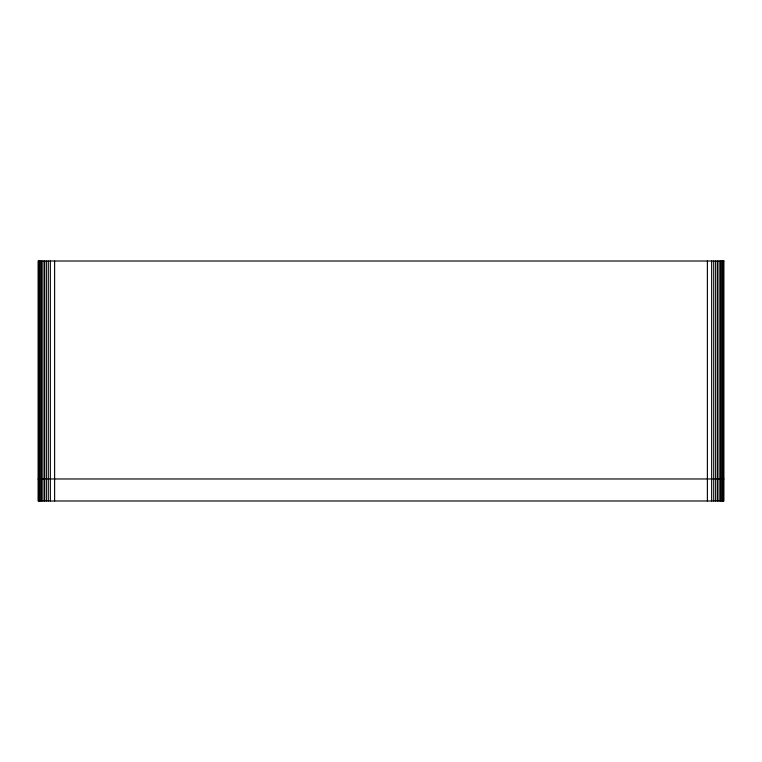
<?xml version="1.0" encoding="UTF-8"?>
<svg xmlns="http://www.w3.org/2000/svg" width="762" height="762" viewBox="0 0 762 762"><rect width="100%" height="100%" fill="white"/><g stroke="black" fill="none" stroke-linecap="round" stroke-linejoin="round"><path stroke-width="1.14" d="M38.1 478.974L723.9 478.974M723.338 261.014L723.338 500.986M722.643 261.014L722.643 500.986M721.69 261.014L721.69 500.986M720.49 261.014L720.49 500.986M719.061 261.014L719.061 500.986M717.442 261.014L717.442 500.986M715.642 261.014L715.642 500.986M713.708 261.014L713.708 500.986M711.66 261.014L711.66 500.986M707.384 261.014L707.384 500.986M54.616 261.014L54.616 500.986M50.34 261.014L50.34 500.986M48.292 261.014L48.292 500.986M46.358 261.014L46.358 500.986M44.558 261.014L44.558 500.986M42.939 261.014L42.939 500.986M41.51 261.014L41.51 500.986M40.31 261.014L40.31 500.986M39.357 261.014L39.357 500.986M38.662 261.014L38.662 500.986M723.9 261.014L38.1 261.014L38.1 500.986L723.9 500.986L723.9 261.014"/></g></svg>
